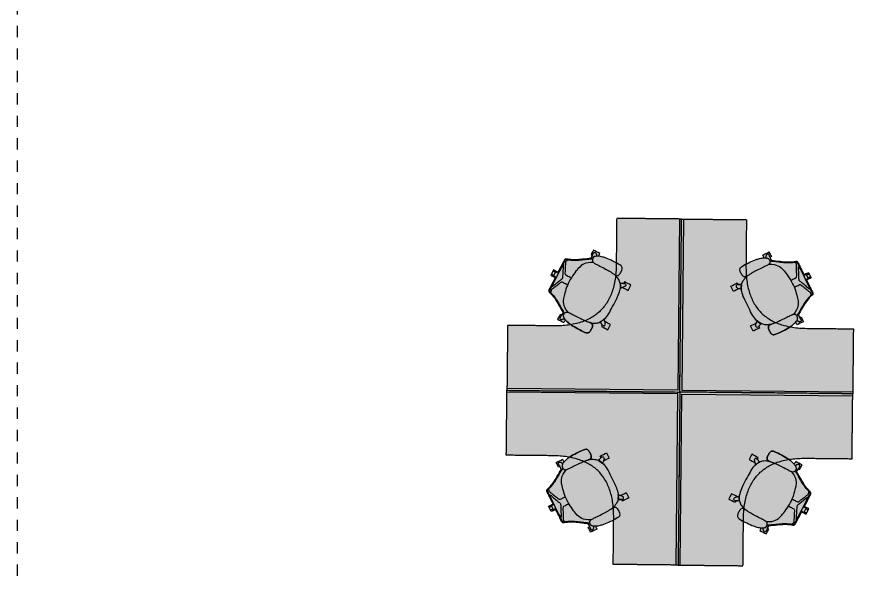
# Model space of a CAD drawing. Header units: metres. Extents: x -17 to 580, y -130 to 19.
# Drawn here: x 284.86 to 292.46, y -20.57 to -15.58 of the extents above; entities that cross this region are included whole.
import ezdxf

# ---------------------------------------------------------------- set-up
doc = ezdxf.new("R2010")
doc.units = ezdxf.units.M
for name, pattern in [('Dash Line_3', [0.002905, 0.001937, -0.000968375]), ('Style Black Lines', [0]), ('Style Black Lines_2', [0])]:
    doc.linetypes.add(name, pattern=pattern)
for name, color, linetype, true_color in [('Imported blocks', 7, 'Continuous', 0x7a8bf7), ('Page Layout', 7, 'Continuous', 0xe0e0e0), ('Walls', 7, 'Continuous', 0xc7c7c7)]:
    doc.layers.add(name, color=color, linetype=linetype, true_color=true_color)

# ---------------------------------------------------------------- blocks, each defined once
blk = doc.blocks.new('Corner work desk_1')
at = {"layer": 'Imported blocks', "transparency": 33554483}
h = blk.add_hatch(color=256, dxfattribs=at)
edge = h.paths.add_edge_path(flags=0)
edge.add_spline(control_points=[(-0.7708, 0.7708), (-0.7708, 0), (-0.7708, -0.7708)], knot_values=[0, 0, 0, 1, 1, 1], degree=2, periodic=0)
edge.add_spline(control_points=[(-0.7708, -0.7708), (-0.762, -0.7708), (-0.7532, -0.7708)], knot_values=[0, 0, 0, 1, 1, 1], degree=2, periodic=0)
edge.add_spline(control_points=[(-0.7532, -0.7708), (-0.4727, -0.7708), (-0.1922, -0.7708)], knot_values=[0, 0, 0, 1, 1, 1], degree=2, periodic=0)
edge.add_spline(control_points=[(-0.1922, -0.7708), (-0.1922, -0.5643), (-0.1922, -0.3578)], knot_values=[0, 0, 0, 1, 1, 1], degree=2, periodic=0)
edge.add_spline(control_points=[(-0.1922, -0.3578), (-0.1922, 0.1922), (0.3578, 0.1922)], knot_values=[0, 0, 0, 1, 1, 1], degree=2, periodic=0)
edge.add_spline(control_points=[(0.3578, 0.1922), (0.5643, 0.1922), (0.7708, 0.1922)], knot_values=[0, 0, 0, 1, 1, 1], degree=2, periodic=0)
edge.add_spline(control_points=[(0.7708, 0.1922), (0.7708, 0.4727), (0.7708, 0.7532)], knot_values=[0, 0, 0, 1, 1, 1], degree=2, periodic=0)
edge.add_spline(control_points=[(0.7708, 0.7532), (0.7708, 0.762), (0.7708, 0.7708)], knot_values=[0, 0, 0, 1, 1, 1], degree=2, periodic=0)
edge.add_spline(control_points=[(0.7708, 0.7708), (0, 0.7708), (-0.7708, 0.7708)], knot_values=[0, 0, 0, 1, 1, 1], degree=2, periodic=0)
at = {"layer": 'Imported blocks', "linetype": 'Style Black Lines'}
blk.add_lwpolyline([(-0.7532, -0.7708), (-0.7532, 0.7532), (0.7708, 0.7532)], dxfattribs=at)
at = {"layer": 'Imported blocks'}
for points in [[(-0.7708, 0.7708), (-0.7708, 0), (-0.7708, -0.7708)], [(0.7708, 0.7708), (0, 0.7708), (-0.7708, 0.7708)], [(0.7708, 0.7532), (0.7708, 0.762), (0.7708, 0.7708)], [(0.7708, 0.1922), (0.7708, 0.4727), (0.7708, 0.7532)], [(-0.1922, -0.3578), (-0.1922, 0.1922), (0.3578, 0.1922)], [(0.3578, 0.1922), (0.5643, 0.1922), (0.7708, 0.1922)], [(-0.1922, -0.7708), (-0.1922, -0.5643), (-0.1922, -0.3578)], [(-0.7708, -0.7708), (-0.762, -0.7708), (-0.7532, -0.7708)], [(-0.7532, -0.7708), (-0.4727, -0.7708), (-0.1922, -0.7708)]]:
    blk.add_open_spline(points, degree=2, dxfattribs=at)
blk = doc.blocks.new('Office chair')
at = {"layer": 'Imported blocks', "transparency": 33554483}
h = blk.add_hatch(color=256, dxfattribs=at)
edge = h.paths.add_edge_path(flags=0)
edge.add_spline(control_points=[(0.3192, 0.0393), (0.3284, 0.0393), (0.3375, 0.0393), (0.3466, 0.0393)], knot_values=[0, 0, 0, 0, 1, 1, 1, 1], degree=3, periodic=0)
edge.add_spline(control_points=[(0.3466, 0.0393), (0.3466, 0.0605), (0.3466, 0.0817), (0.3466, 0.1028)], knot_values=[0, 0, 0, 0, 1, 1, 1, 1], degree=3, periodic=0)
edge.add_spline(control_points=[(0.3466, 0.1028), (0.331, 0.1028), (0.3154, 0.1028), (0.2998, 0.1028)], knot_values=[0, 0, 0, 0, 1, 1, 1, 1], degree=3, periodic=0)
edge.add_spline(control_points=[(0.2998, 0.1028), (0.2998, 0.0984), (0.2998, 0.094), (0.2998, 0.0895)], knot_values=[0, 0, 0, 0, 1, 1, 1, 1], degree=3, periodic=0)
edge.add_spline(control_points=[(0.2998, 0.0895), (0.2934, 0.0891), (0.2842, 0.0887), (0.2704, 0.0883)], knot_values=[0, 0, 0, 0, 1, 1, 1, 1], degree=3, periodic=0)
edge.add_spline(control_points=[(0.2704, 0.0883), (0.2574, 0.1111), (0.2441, 0.1297), (0.2281, 0.1541)], knot_values=[0, 0, 0, 0, 1, 1, 1, 1], degree=3, periodic=0)
edge.add_spline(control_points=[(0.2281, 0.1541), (0.2172, 0.1706), (0.2051, 0.1898), (0.1959, 0.2071)], knot_values=[0, 0, 0, 0, 1, 1, 1, 1], degree=3, periodic=0)
edge.add_spline(control_points=[(0.1959, 0.2071), (0.1867, 0.2245), (0.1804, 0.2401), (0.1762, 0.2516)], knot_values=[0, 0, 0, 0, 1, 1, 1, 1], degree=3, periodic=0)
edge.add_spline(control_points=[(0.1762, 0.2516), (0.172, 0.2632), (0.1698, 0.2706), (0.1675, 0.2767)], knot_values=[0, 0, 0, 0, 1, 1, 1, 1], degree=3, periodic=0)
edge.add_spline(control_points=[(0.1675, 0.2767), (0.1652, 0.2829), (0.1627, 0.2876), (0.1586, 0.29)], knot_values=[0, 0, 0, 0, 1, 1, 1, 1], degree=3, periodic=0)
edge.add_spline(control_points=[(0.1586, 0.29), (0.1544, 0.2924), (0.1485, 0.2924), (0.1328, 0.2924)], knot_values=[0, 0, 0, 0, 1, 1, 1, 1], degree=3, periodic=0)
edge.add_spline(control_points=[(0.1328, 0.2924), (0.1187, 0.2924), (0.0967, 0.2924), (0.0264, 0.2924)], knot_values=[0, 0, 0, 0, 1, 1, 1, 1], degree=3, periodic=0)
edge.add_spline(control_points=[(0.0264, 0.2924), (0.0264, 0.3075), (0.0264, 0.3227), (0.0264, 0.3378)], knot_values=[0, 0, 0, 0, 1, 1, 1, 1], degree=3, periodic=0)
edge.add_spline(control_points=[(0.0264, 0.3378), (0.0088, 0.3378), (-0.0088, 0.3378), (-0.0264, 0.3378)], knot_values=[0, 0, 0, 0, 1, 1, 1, 1], degree=3, periodic=0)
edge.add_spline(control_points=[(-0.0264, 0.3378), (-0.0264, 0.3227), (-0.0264, 0.3075), (-0.0264, 0.2924)], knot_values=[0, 0, 0, 0, 1, 1, 1, 1], degree=3, periodic=0)
edge.add_spline(control_points=[(-0.0264, 0.2924), (-0.0967, 0.2924), (-0.1187, 0.2924), (-0.1328, 0.2924)], knot_values=[0, 0, 0, 0, 1, 1, 1, 1], degree=3, periodic=0)
edge.add_spline(control_points=[(-0.1328, 0.2924), (-0.1485, 0.2924), (-0.1544, 0.2924), (-0.1586, 0.29)], knot_values=[0, 0, 0, 0, 1, 1, 1, 1], degree=3, periodic=0)
edge.add_spline(control_points=[(-0.1586, 0.29), (-0.1627, 0.2876), (-0.1652, 0.2829), (-0.1675, 0.2767)], knot_values=[0, 0, 0, 0, 1, 1, 1, 1], degree=3, periodic=0)
edge.add_spline(control_points=[(-0.1675, 0.2767), (-0.1698, 0.2706), (-0.172, 0.2632), (-0.1762, 0.2516)], knot_values=[0, 0, 0, 0, 1, 1, 1, 1], degree=3, periodic=0)
edge.add_spline(control_points=[(-0.1762, 0.2516), (-0.1804, 0.2401), (-0.1867, 0.2245), (-0.1959, 0.2071)], knot_values=[0, 0, 0, 0, 1, 1, 1, 1], degree=3, periodic=0)
edge.add_spline(control_points=[(-0.1959, 0.2071), (-0.2051, 0.1898), (-0.2172, 0.1706), (-0.2281, 0.1541)], knot_values=[0, 0, 0, 0, 1, 1, 1, 1], degree=3, periodic=0)
edge.add_spline(control_points=[(-0.2281, 0.1541), (-0.2441, 0.1297), (-0.2574, 0.1111), (-0.2704, 0.0883)], knot_values=[0, 0, 0, 0, 1, 1, 1, 1], degree=3, periodic=0)
edge.add_spline(control_points=[(-0.2704, 0.0883), (-0.2842, 0.0887), (-0.2934, 0.0891), (-0.2998, 0.0895)], knot_values=[0, 0, 0, 0, 1, 1, 1, 1], degree=3, periodic=0)
edge.add_spline(control_points=[(-0.2998, 0.0895), (-0.2998, 0.094), (-0.2998, 0.0984), (-0.2998, 0.1028)], knot_values=[0, 0, 0, 0, 1, 1, 1, 1], degree=3, periodic=0)
edge.add_spline(control_points=[(-0.2998, 0.1028), (-0.3154, 0.1028), (-0.331, 0.1028), (-0.3466, 0.1028)], knot_values=[0, 0, 0, 0, 1, 1, 1, 1], degree=3, periodic=0)
edge.add_spline(control_points=[(-0.3466, 0.1028), (-0.3466, 0.0817), (-0.3466, 0.0605), (-0.3466, 0.0393)], knot_values=[0, 0, 0, 0, 1, 1, 1, 1], degree=3, periodic=0)
edge.add_spline(control_points=[(-0.3466, 0.0393), (-0.3375, 0.0393), (-0.3284, 0.0393), (-0.3192, 0.0393)], knot_values=[0, 0, 0, 0, 1, 1, 1, 1], degree=3, periodic=0)
edge.add_spline(control_points=[(-0.3192, 0.0393), (-0.3196, 0.0384), (-0.32, 0.0375), (-0.3204, 0.0366)], knot_values=[0, 0, 0, 0, 1, 1, 1, 1], degree=3, periodic=0)
edge.add_spline(control_points=[(-0.3204, 0.0366), (-0.3223, 0.0317), (-0.3241, 0.0265), (-0.3257, 0.0213)], knot_values=[0, 0, 0, 0, 1, 1, 1, 1], degree=3, periodic=0)
edge.add_spline(control_points=[(-0.3257, 0.0213), (-0.3278, 0.0144), (-0.3296, 0.0074), (-0.3312, 0.0001)], knot_values=[0, 0, 0, 0, 1, 1, 1, 1], degree=3, periodic=0)
edge.add_spline(control_points=[(-0.3312, 0.0001), (-0.3333, -0.0098), (-0.335, -0.0201), (-0.3363, -0.0312)], knot_values=[0, 0, 0, 0, 1, 1, 1, 1], degree=3, periodic=0)
edge.add_spline(control_points=[(-0.3363, -0.0312), (-0.3386, -0.0504), (-0.3399, -0.0719), (-0.3403, -0.0966)], knot_values=[0, 0, 0, 0, 1, 1, 1, 1], degree=3, periodic=0)
edge.add_spline(control_points=[(-0.3403, -0.0966), (-0.3408, -0.1213), (-0.3404, -0.1492), (-0.3386, -0.1665)], knot_values=[0, 0, 0, 0, 1, 1, 1, 1], degree=3, periodic=0)
edge.add_spline(control_points=[(-0.3386, -0.1665), (-0.3367, -0.1838), (-0.3334, -0.1905), (-0.3278, -0.1952)], knot_values=[0, 0, 0, 0, 1, 1, 1, 1], degree=3, periodic=0)
edge.add_spline(control_points=[(-0.3278, -0.1952), (-0.3222, -0.1999), (-0.3144, -0.2027), (-0.3044, -0.204)], knot_values=[0, 0, 0, 0, 1, 1, 1, 1], degree=3, periodic=0)
edge.add_spline(control_points=[(-0.3044, -0.204), (-0.2944, -0.2054), (-0.2822, -0.2054), (-0.2713, -0.204)], knot_values=[0, 0, 0, 0, 1, 1, 1, 1], degree=3, periodic=0)
edge.add_spline(control_points=[(-0.2713, -0.204), (-0.2654, -0.2033), (-0.2599, -0.2021), (-0.2552, -0.2005)], knot_values=[0, 0, 0, 0, 1, 1, 1, 1], degree=3, periodic=0)
edge.add_spline(control_points=[(-0.2552, -0.2005), (-0.2513, -0.1991), (-0.2479, -0.1973), (-0.2454, -0.195)], knot_values=[0, 0, 0, 0, 1, 1, 1, 1], degree=3, periodic=0)
edge.add_spline(control_points=[(-0.2454, -0.195), (-0.24, -0.1901), (-0.2388, -0.1831), (-0.2393, -0.1739)], knot_values=[0, 0, 0, 0, 1, 1, 1, 1], degree=3, periodic=0)
edge.add_spline(control_points=[(-0.2393, -0.1739), (-0.2395, -0.1702), (-0.24, -0.1663), (-0.2406, -0.1622)], knot_values=[0, 0, 0, 0, 1, 1, 1, 1], degree=3, periodic=0)
edge.add_spline(control_points=[(-0.2406, -0.1622), (-0.2348, -0.1868), (-0.2279, -0.2032), (-0.219, -0.217)], knot_values=[0, 0, 0, 0, 1, 1, 1, 1], degree=3, periodic=0)
edge.add_spline(control_points=[(-0.219, -0.217), (-0.2118, -0.2282), (-0.2032, -0.2377), (-0.1933, -0.2456)], knot_values=[0, 0, 0, 0, 1, 1, 1, 1], degree=3, periodic=0)
edge.add_spline(control_points=[(-0.1933, -0.2456), (-0.2017, -0.2587), (-0.2053, -0.2659), (-0.2075, -0.2716)], knot_values=[0, 0, 0, 0, 1, 1, 1, 1], degree=3, periodic=0)
edge.add_spline(control_points=[(-0.2075, -0.2716), (-0.2079, -0.2725), (-0.2082, -0.2734), (-0.2085, -0.2743)], knot_values=[0, 0, 0, 0, 1, 1, 1, 1], degree=3, periodic=0)
edge.add_spline(control_points=[(-0.2085, -0.2743), (-0.2137, -0.2743), (-0.2189, -0.2743), (-0.224, -0.2743)], knot_values=[0, 0, 0, 0, 1, 1, 1, 1], degree=3, periodic=0)
edge.add_spline(control_points=[(-0.224, -0.2743), (-0.224, -0.2955), (-0.224, -0.3166), (-0.224, -0.3378)], knot_values=[0, 0, 0, 0, 1, 1, 1, 1], degree=3, periodic=0)
edge.add_spline(control_points=[(-0.224, -0.3378), (-0.2065, -0.3378), (-0.1889, -0.3378), (-0.1713, -0.3378)], knot_values=[0, 0, 0, 0, 1, 1, 1, 1], degree=3, periodic=0)
edge.add_spline(control_points=[(-0.1713, -0.3378), (-0.1713, -0.3182), (-0.1713, -0.2986), (-0.1713, -0.279)], knot_values=[0, 0, 0, 0, 1, 1, 1, 1], degree=3, periodic=0)
edge.add_spline(control_points=[(-0.1713, -0.279), (-0.1677, -0.2755), (-0.1632, -0.2711), (-0.1576, -0.2656)], knot_values=[0, 0, 0, 0, 1, 1, 1, 1], degree=3, periodic=0)
edge.add_spline(control_points=[(-0.1576, -0.2656), (-0.1512, -0.268), (-0.1444, -0.2701), (-0.1372, -0.2718)], knot_values=[0, 0, 0, 0, 1, 1, 1, 1], degree=3, periodic=0)
edge.add_spline(control_points=[(-0.1372, -0.2718), (-0.1012, -0.2806), (-0.0562, -0.2806), (0, -0.2806)], knot_values=[0, 0, 0, 0, 1, 1, 1, 1], degree=3, periodic=0)
edge.add_spline(control_points=[(0, -0.2806), (0.0562, -0.2806), (0.1012, -0.2806), (0.1372, -0.2718)], knot_values=[0, 0, 0, 0, 1, 1, 1, 1], degree=3, periodic=0)
edge.add_spline(control_points=[(0.1372, -0.2718), (0.1444, -0.2701), (0.1512, -0.268), (0.1576, -0.2656)], knot_values=[0, 0, 0, 0, 1, 1, 1, 1], degree=3, periodic=0)
edge.add_spline(control_points=[(0.1576, -0.2656), (0.1632, -0.2711), (0.1677, -0.2755), (0.1713, -0.279)], knot_values=[0, 0, 0, 0, 1, 1, 1, 1], degree=3, periodic=0)
edge.add_spline(control_points=[(0.1713, -0.279), (0.1713, -0.2986), (0.1713, -0.3182), (0.1713, -0.3378)], knot_values=[0, 0, 0, 0, 1, 1, 1, 1], degree=3, periodic=0)
edge.add_spline(control_points=[(0.1713, -0.3378), (0.1889, -0.3378), (0.2065, -0.3378), (0.224, -0.3378)], knot_values=[0, 0, 0, 0, 1, 1, 1, 1], degree=3, periodic=0)
edge.add_spline(control_points=[(0.224, -0.3378), (0.224, -0.3166), (0.224, -0.2955), (0.224, -0.2743)], knot_values=[0, 0, 0, 0, 1, 1, 1, 1], degree=3, periodic=0)
edge.add_spline(control_points=[(0.224, -0.2743), (0.2189, -0.2743), (0.2137, -0.2743), (0.2085, -0.2743)], knot_values=[0, 0, 0, 0, 1, 1, 1, 1], degree=3, periodic=0)
edge.add_spline(control_points=[(0.2085, -0.2743), (0.2082, -0.2734), (0.2079, -0.2725), (0.2075, -0.2716)], knot_values=[0, 0, 0, 0, 1, 1, 1, 1], degree=3, periodic=0)
edge.add_spline(control_points=[(0.2075, -0.2716), (0.2053, -0.2659), (0.2017, -0.2587), (0.1933, -0.2456)], knot_values=[0, 0, 0, 0, 1, 1, 1, 1], degree=3, periodic=0)
edge.add_spline(control_points=[(0.1933, -0.2456), (0.2032, -0.2377), (0.2118, -0.2282), (0.219, -0.217)], knot_values=[0, 0, 0, 0, 1, 1, 1, 1], degree=3, periodic=0)
edge.add_spline(control_points=[(0.219, -0.217), (0.2279, -0.2032), (0.2348, -0.1868), (0.2406, -0.1622)], knot_values=[0, 0, 0, 0, 1, 1, 1, 1], degree=3, periodic=0)
edge.add_spline(control_points=[(0.2406, -0.1622), (0.24, -0.1663), (0.2395, -0.1702), (0.2393, -0.1739)], knot_values=[0, 0, 0, 0, 1, 1, 1, 1], degree=3, periodic=0)
edge.add_spline(control_points=[(0.2393, -0.1739), (0.2388, -0.1831), (0.24, -0.1901), (0.2454, -0.195)], knot_values=[0, 0, 0, 0, 1, 1, 1, 1], degree=3, periodic=0)
edge.add_spline(control_points=[(0.2454, -0.195), (0.2479, -0.1973), (0.2513, -0.1991), (0.2552, -0.2005)], knot_values=[0, 0, 0, 0, 1, 1, 1, 1], degree=3, periodic=0)
edge.add_spline(control_points=[(0.2552, -0.2005), (0.2599, -0.2021), (0.2654, -0.2033), (0.2713, -0.204)], knot_values=[0, 0, 0, 0, 1, 1, 1, 1], degree=3, periodic=0)
edge.add_spline(control_points=[(0.2713, -0.204), (0.2822, -0.2054), (0.2944, -0.2054), (0.3044, -0.204)], knot_values=[0, 0, 0, 0, 1, 1, 1, 1], degree=3, periodic=0)
edge.add_spline(control_points=[(0.3044, -0.204), (0.3144, -0.2027), (0.3222, -0.1999), (0.3278, -0.1952)], knot_values=[0, 0, 0, 0, 1, 1, 1, 1], degree=3, periodic=0)
edge.add_spline(control_points=[(0.3278, -0.1952), (0.3334, -0.1905), (0.3367, -0.1838), (0.3386, -0.1665)], knot_values=[0, 0, 0, 0, 1, 1, 1, 1], degree=3, periodic=0)
edge.add_spline(control_points=[(0.3386, -0.1665), (0.3404, -0.1492), (0.3408, -0.1213), (0.3403, -0.0966)], knot_values=[0, 0, 0, 0, 1, 1, 1, 1], degree=3, periodic=0)
edge.add_spline(control_points=[(0.3403, -0.0966), (0.3399, -0.0719), (0.3386, -0.0504), (0.3363, -0.0312)], knot_values=[0, 0, 0, 0, 1, 1, 1, 1], degree=3, periodic=0)
edge.add_spline(control_points=[(0.3363, -0.0312), (0.335, -0.0201), (0.3333, -0.0098), (0.3312, 0.0001)], knot_values=[0, 0, 0, 0, 1, 1, 1, 1], degree=3, periodic=0)
edge.add_spline(control_points=[(0.3312, 0.0001), (0.3296, 0.0074), (0.3278, 0.0144), (0.3257, 0.0213)], knot_values=[0, 0, 0, 0, 1, 1, 1, 1], degree=3, periodic=0)
edge.add_spline(control_points=[(0.3257, 0.0213), (0.3241, 0.0265), (0.3223, 0.0317), (0.3204, 0.0366)], knot_values=[0, 0, 0, 0, 1, 1, 1, 1], degree=3, periodic=0)
edge.add_spline(control_points=[(0.3204, 0.0366), (0.32, 0.0375), (0.3196, 0.0384), (0.3192, 0.0393)], knot_values=[0, 0, 0, 0, 1, 1, 1, 1], degree=3, periodic=0)
at = {"layer": 'Imported blocks', "linetype": 'Style Black Lines_2'}
blk.add_lwpolyline([(-0.0227, 0.3124), (0.0306, 0.3124)], dxfattribs=at)
at = {"layer": 'Imported blocks', "linetype": 'Style Black Lines'}
blk.add_lwpolyline([(0.1328, 0.286), (-0.1328, 0.286)], dxfattribs=at)
for points in [[(-0.1576, -0.2656, -0.079248), (-0.1937, -0.2453)], [(0.1896, -0.2484, -0.069164), (0.1576, -0.2656)]]:
    blk.add_lwpolyline(points, format="xyb", dxfattribs=at)
at = {"layer": 'Imported blocks'}
for centre, major_axis, start_param, end_param in [((-0.11, -0.1374), (0, 0.1341), 2.472922, 2.788698), ((0.1174, -0.1365), (0, 0.1351), 3.495677, 3.809074)]:
    blk.add_ellipse(centre, major_axis=major_axis, ratio=0.980097, start_param=start_param, end_param=end_param, dxfattribs=at)
for points in [[(0.0264, 0.3378), (0.0088, 0.3378), (-0.0088, 0.3378), (-0.0264, 0.3378)], [(-0.0264, 0.3378), (-0.0264, 0.3227), (-0.0264, 0.3075), (-0.0264, 0.2924)], [(-0.0167, 0.3227), (-0.0187, 0.3153), (-0.0206, 0.305), (-0.0216, 0.2924)], [(0, 0.3378), (-0.0107, 0.3378), (-0.0138, 0.3333), (-0.0167, 0.3227)], [(0.0167, 0.3227), (0.0138, 0.3333), (0.0107, 0.3378), (0, 0.3378)], [(0.0216, 0.2924), (0.0206, 0.305), (0.0187, 0.3153), (0.0167, 0.3227)], [(0.0264, 0.2924), (0.0264, 0.3075), (0.0264, 0.3227), (0.0264, 0.3378)], [(-0.1762, 0.2516), (-0.1804, 0.2401), (-0.1867, 0.2245), (-0.1959, 0.2071)], [(-0.1762, 0.2341), (-0.1791, 0.227), (-0.1822, 0.2201), (-0.1856, 0.2133)], [(-0.1675, 0.2767), (-0.1698, 0.2706), (-0.172, 0.2632), (-0.1762, 0.2516)], [(-0.1653, 0.2637), (-0.1686, 0.2537), (-0.1722, 0.2438), (-0.1762, 0.2341)], [(-0.1586, 0.29), (-0.1627, 0.2876), (-0.1652, 0.2829), (-0.1675, 0.2767)], [(-0.162, 0.2735), (-0.1632, 0.2702), (-0.1642, 0.267), (-0.1653, 0.2637)], [(-0.1465, 0.2731), (-0.1522, 0.2719), (-0.1588, 0.2693), (-0.1645, 0.2661)], [(-0.1592, 0.2799), (-0.1603, 0.2778), (-0.1612, 0.2757), (-0.162, 0.2735)], [(-0.1565, 0.2836), (-0.1577, 0.2826), (-0.1585, 0.2813), (-0.1592, 0.2799)], [(-0.1328, 0.2924), (-0.1485, 0.2924), (-0.1544, 0.2924), (-0.1586, 0.29)], [(-0.1546, 0.2849), (-0.1553, 0.2846), (-0.1559, 0.2841), (-0.1565, 0.2836)], [(-0.1523, 0.2855), (-0.1531, 0.2853), (-0.1539, 0.2852), (-0.1546, 0.2849)], [(-0.1482, 0.2858), (-0.1496, 0.2858), (-0.1509, 0.2857), (-0.1523, 0.2855)], [(-0.1328, 0.286), (-0.1379, 0.286), (-0.1431, 0.2861), (-0.1482, 0.2858)], [(-0.1434, 0.2736), (-0.1443, 0.2735), (-0.1454, 0.2733), (-0.1465, 0.2731)], [(-0.1322, 0.2702), (-0.1372, 0.2729), (-0.1382, 0.2743), (-0.1434, 0.2736)], [(-0.0264, 0.2924), (-0.0967, 0.2924), (-0.1187, 0.2924), (-0.1328, 0.2924)], [(-0.1058, 0.2575), (-0.1183, 0.2633), (-0.1273, 0.2674), (-0.1322, 0.2702)], [(-0.1111, 0.2806), (-0.114, 0.2793), (-0.1104, 0.2782), (-0.1012, 0.2745)], [(-0.1077, 0.2817), (-0.1093, 0.2813), (-0.1104, 0.281), (-0.1111, 0.2806)], [(-0.0665, 0.286), (-0.0873, 0.2849), (-0.1013, 0.2831), (-0.1077, 0.2817)], [(-0.0647, 0.2384), (-0.0771, 0.2441), (-0.0932, 0.2516), (-0.1058, 0.2575)], [(-0.1012, 0.2745), (-0.0919, 0.2708), (-0.077, 0.2646), (-0.0633, 0.2586)], [(-0.0393, 0.2252), (-0.0436, 0.2288), (-0.0523, 0.2327), (-0.0647, 0.2384)], [(-0.0633, 0.2586), (-0.0496, 0.2527), (-0.0371, 0.2471), (-0.0289, 0.2432)], [(-0.0289, 0.2432), (-0.0206, 0.2394), (-0.0164, 0.2374), (-0.0124, 0.2354)], [(-0.0124, 0.2354), (-0.0083, 0.2335), (-0.0042, 0.2316), (0, 0.2316)], [(0, 0.2316), (0.0042, 0.2316), (0.0083, 0.2335), (0.0124, 0.2354)], [(0.0124, 0.2354), (0.0164, 0.2374), (0.0206, 0.2394), (0.0289, 0.2432)], [(0.1328, 0.2924), (0.1187, 0.2924), (0.0967, 0.2924), (0.0264, 0.2924)], [(0.0289, 0.2432), (0.0371, 0.2471), (0.0496, 0.2527), (0.0633, 0.2586)], [(0.0393, 0.2252), (0.0436, 0.2288), (0.0523, 0.2327), (0.0647, 0.2384)], [(0.0633, 0.2586), (0.077, 0.2646), (0.0919, 0.2708), (0.1012, 0.2745)], [(0.0647, 0.2384), (0.0771, 0.2441), (0.0932, 0.2516), (0.1058, 0.2575)], [(0.1077, 0.2817), (0.1013, 0.2831), (0.0873, 0.2849), (0.0665, 0.286)], [(0.1012, 0.2745), (0.1104, 0.2782), (0.114, 0.2793), (0.1111, 0.2806)], [(0.1058, 0.2575), (0.1183, 0.2633), (0.1273, 0.2674), (0.1322, 0.2702)], [(0.1111, 0.2806), (0.1104, 0.281), (0.1093, 0.2813), (0.1077, 0.2817)], [(0.1322, 0.2702), (0.1372, 0.2729), (0.1382, 0.2743), (0.1434, 0.2736)], [(0.1586, 0.29), (0.1544, 0.2924), (0.1485, 0.2924), (0.1328, 0.2924)], [(0.1482, 0.2858), (0.1431, 0.2861), (0.1379, 0.286), (0.1328, 0.286)], [(0.1434, 0.2736), (0.1443, 0.2735), (0.1454, 0.2733), (0.1465, 0.2731)], [(0.1465, 0.2731), (0.1522, 0.2719), (0.1588, 0.2693), (0.1645, 0.2661)], [(0.1523, 0.2855), (0.1509, 0.2857), (0.1496, 0.2858), (0.1482, 0.2858)], [(0.1546, 0.2849), (0.1539, 0.2852), (0.1531, 0.2853), (0.1523, 0.2855)], [(0.1565, 0.2836), (0.1559, 0.2841), (0.1553, 0.2846), (0.1546, 0.2849)], [(0.1592, 0.2799), (0.1585, 0.2813), (0.1577, 0.2826), (0.1565, 0.2836)], [(0.1675, 0.2767), (0.1652, 0.2829), (0.1627, 0.2876), (0.1586, 0.29)], [(0.162, 0.2735), (0.1612, 0.2757), (0.1603, 0.2778), (0.1592, 0.2799)], [(0.1653, 0.2637), (0.1642, 0.267), (0.1632, 0.2702), (0.162, 0.2735)], [(0.1696, 0.2511), (0.1681, 0.2553), (0.1667, 0.2595), (0.1653, 0.2637)], [(0.1762, 0.2516), (0.172, 0.2632), (0.1698, 0.2706), (0.1675, 0.2767)], [(0.1762, 0.2341), (0.1739, 0.2397), (0.1717, 0.2454), (0.1696, 0.2511)], [(0.1959, 0.2071), (0.1867, 0.2245), (0.1804, 0.2401), (0.1762, 0.2516)], [(0.1856, 0.2133), (0.1822, 0.2201), (0.1791, 0.227), (0.1762, 0.2341)], [(-0.2281, 0.1541), (-0.2441, 0.1297), (-0.2574, 0.1111), (-0.2704, 0.0883)], [(-0.1981, 0.1902), (-0.2084, 0.1724), (-0.2197, 0.1552), (-0.2311, 0.1381)], [(-0.1959, 0.2071), (-0.2051, 0.1898), (-0.2172, 0.1706), (-0.2281, 0.1541)], [(-0.1856, 0.2133), (-0.1895, 0.2054), (-0.1937, 0.1978), (-0.1981, 0.1902)], [(0, 0.166), (-0.0519, 0.166), (-0.1023, 0.1564), (-0.1354, 0.1482)], [(-0.035, 0.2023), (-0.035, 0.2185), (-0.035, 0.2217), (-0.0393, 0.2252)], [(-0.035, 0.1646), (-0.035, 0.1794), (-0.035, 0.193), (-0.035, 0.2023)], [(0.1354, 0.1482), (0.1023, 0.1564), (0.0519, 0.166), (0, 0.166)], [(0.035, 0.2023), (0.035, 0.2185), (0.035, 0.2217), (0.0393, 0.2252)], [(0.035, 0.1646), (0.035, 0.1794), (0.035, 0.193), (0.035, 0.2023)], [(0.1981, 0.1902), (0.1937, 0.1978), (0.1895, 0.2054), (0.1856, 0.2133)], [(0.2281, 0.1541), (0.2172, 0.1706), (0.2051, 0.1898), (0.1959, 0.2071)], [(0.2311, 0.1381), (0.2197, 0.1552), (0.2084, 0.1724), (0.1981, 0.1902)], [(0.2704, 0.0883), (0.2574, 0.1111), (0.2441, 0.1297), (0.2281, 0.1541)], [(-0.2998, 0.1028), (-0.3154, 0.1028), (-0.331, 0.1028), (-0.3466, 0.1028)], [(-0.3466, 0.1028), (-0.3466, 0.0817), (-0.3466, 0.0605), (-0.3466, 0.0393)], [(-0.3313, 0.0874), (-0.3342, 0.0847), (-0.3357, 0.0805), (-0.3355, 0.0767)], [(-0.3355, 0.0767), (-0.3353, 0.0729), (-0.3334, 0.0693), (-0.3296, 0.0655)], [(-0.3151, 0.0908), (-0.324, 0.0915), (-0.3284, 0.0901), (-0.3313, 0.0874)], [(-0.2704, 0.0883), (-0.3035, 0.0893), (-0.31, 0.0904), (-0.3151, 0.0908)], [(-0.2998, 0.0895), (-0.2998, 0.094), (-0.2998, 0.0984), (-0.2998, 0.1028)], [(-0.2704, 0.0883), (-0.2842, 0.0887), (-0.2934, 0.0891), (-0.2998, 0.0895)], [(-0.2558, 0.1004), (-0.2613, 0.0915), (-0.2665, 0.0824), (-0.2714, 0.0731)], [(-0.2311, 0.1381), (-0.2394, 0.1256), (-0.2479, 0.1132), (-0.2558, 0.1004)], [(-0.2013, 0.1192), (-0.2169, 0.1065), (-0.2337, 0.0879), (-0.2493, 0.0521)], [(-0.1354, 0.1482), (-0.1685, 0.14), (-0.1842, 0.1332), (-0.2013, 0.1192)], [(0.2013, 0.1192), (0.1842, 0.1332), (0.1685, 0.14), (0.1354, 0.1482)], [(0.2493, 0.0521), (0.2337, 0.0879), (0.2169, 0.1065), (0.2013, 0.1192)], [(0.2558, 0.1004), (0.2479, 0.1132), (0.2394, 0.1256), (0.2311, 0.1381)], [(0.2714, 0.0731), (0.2665, 0.0824), (0.2613, 0.0915), (0.2558, 0.1004)], [(0.2704, 0.0883), (0.3035, 0.0893), (0.31, 0.0904), (0.3151, 0.0908)], [(0.2998, 0.0895), (0.2934, 0.0891), (0.2842, 0.0887), (0.2704, 0.0883)], [(0.3466, 0.1028), (0.331, 0.1028), (0.3154, 0.1028), (0.2998, 0.1028)], [(0.2998, 0.1028), (0.2998, 0.0984), (0.2998, 0.094), (0.2998, 0.0895)], [(0.3151, 0.0908), (0.324, 0.0915), (0.3284, 0.0901), (0.3313, 0.0874)], [(0.3355, 0.0767), (0.3353, 0.0729), (0.3334, 0.0693), (0.3296, 0.0655)], [(0.3313, 0.0874), (0.3342, 0.0847), (0.3357, 0.0805), (0.3355, 0.0767)], [(0.3466, 0.0393), (0.3466, 0.0605), (0.3466, 0.0817), (0.3466, 0.1028)], [(-0.3466, 0.0393), (-0.3375, 0.0393), (-0.3284, 0.0393), (-0.3192, 0.0393)], [(-0.3312, 0.0001), (-0.3333, -0.0098), (-0.335, -0.0201), (-0.3363, -0.0312)], [(-0.3363, -0.0312), (-0.335, -0.0201), (-0.3333, -0.0098), (-0.3312, 0.0001)], [(-0.3257, 0.0213), (-0.3278, 0.0144), (-0.3296, 0.0074), (-0.3312, 0.0001)], [(-0.3312, 0.0001), (-0.3296, 0.0074), (-0.3278, 0.0144), (-0.3257, 0.0213)], [(-0.3296, 0.0655), (-0.3272, 0.0631), (-0.3241, 0.0606), (-0.3117, 0.0542)], [(-0.3204, 0.0366), (-0.3223, 0.0317), (-0.3241, 0.0265), (-0.3257, 0.0213)], [(-0.3257, 0.0213), (-0.3241, 0.0265), (-0.3223, 0.0317), (-0.3204, 0.0366)], [(-0.3204, 0.0366), (-0.3163, 0.0468), (-0.3115, 0.0558), (-0.3058, 0.0621)], [(-0.3192, 0.0393), (-0.3196, 0.0384), (-0.32, 0.0375), (-0.3204, 0.0366)], [(-0.3058, 0.0621), (-0.3042, 0.0639), (-0.3025, 0.0654), (-0.3008, 0.0667)], [(-0.3008, 0.0667), (-0.2944, 0.0717), (-0.2873, 0.0739), (-0.2806, 0.0741)], [(-0.2806, 0.0741), (-0.2797, 0.0741), (-0.2788, 0.0741), (-0.2779, 0.074)], [(-0.2779, 0.074), (-0.2737, 0.0738), (-0.2696, 0.0729), (-0.266, 0.0714)], [(-0.266, 0.0714), (-0.2618, 0.0696), (-0.2581, 0.0671), (-0.2555, 0.0642)], [(-0.2555, 0.0642), (-0.2521, 0.0605), (-0.2502, 0.0561), (-0.2491, 0.0513)], [(-0.2491, 0.0513), (-0.2486, 0.0491), (-0.2483, 0.0467), (-0.248, 0.0443)], [(-0.248, 0.0443), (-0.2472, 0.0369), (-0.2473, 0.029), (-0.2474, 0.0176)], [(-0.2474, 0.0176), (-0.2475, 0.0062), (-0.2476, -0.0088), (-0.2476, -0.0272)], [(0.248, 0.0443), (0.2472, 0.0369), (0.2473, 0.029), (0.2474, 0.0176)], [(0.2474, 0.0176), (0.2475, 0.0062), (0.2476, -0.0088), (0.2476, -0.0272)], [(0.2491, 0.0513), (0.2486, 0.0491), (0.2483, 0.0467), (0.248, 0.0443)], [(0.2555, 0.0642), (0.2521, 0.0605), (0.2502, 0.0561), (0.2491, 0.0513)], [(0.266, 0.0714), (0.2618, 0.0696), (0.2581, 0.0671), (0.2555, 0.0642)], [(0.2779, 0.074), (0.2737, 0.0738), (0.2696, 0.0729), (0.266, 0.0714)], [(0.2806, 0.0741), (0.2797, 0.0741), (0.2788, 0.0741), (0.2779, 0.074)], [(0.3008, 0.0667), (0.2944, 0.0717), (0.2873, 0.0739), (0.2806, 0.0741)], [(0.3058, 0.0621), (0.3042, 0.0639), (0.3025, 0.0654), (0.3008, 0.0667)], [(0.3204, 0.0366), (0.3163, 0.0468), (0.3115, 0.0558), (0.3058, 0.0621)], [(0.3296, 0.0655), (0.3272, 0.0631), (0.3241, 0.0606), (0.3117, 0.0542)], [(0.3192, 0.0393), (0.3284, 0.0393), (0.3375, 0.0393), (0.3466, 0.0393)], [(0.3204, 0.0366), (0.32, 0.0375), (0.3196, 0.0384), (0.3192, 0.0393)], [(0.3257, 0.0213), (0.3241, 0.0265), (0.3223, 0.0317), (0.3204, 0.0366)], [(0.3257, 0.0213), (0.3241, 0.0265), (0.3223, 0.0317), (0.3204, 0.0366)], [(0.3312, 0.0001), (0.3296, 0.0074), (0.3278, 0.0144), (0.3257, 0.0213)], [(0.3312, 0.0001), (0.3296, 0.0074), (0.3278, 0.0144), (0.3257, 0.0213)], [(0.3363, -0.0312), (0.335, -0.0201), (0.3333, -0.0098), (0.3312, 0.0001)], [(0.3363, -0.0312), (0.335, -0.0201), (0.3333, -0.0098), (0.3312, 0.0001)], [(-0.3363, -0.0312), (-0.3386, -0.0504), (-0.3399, -0.0719), (-0.3403, -0.0966)], [(-0.3403, -0.0966), (-0.3399, -0.0719), (-0.3386, -0.0504), (-0.3363, -0.0312)], [(-0.2476, -0.0272), (-0.2476, -0.0456), (-0.2474, -0.0675), (-0.247, -0.0831)], [(0.2476, -0.0272), (0.2476, -0.0456), (0.2474, -0.0675), (0.247, -0.0831)], [(0.3403, -0.0966), (0.3399, -0.0719), (0.3386, -0.0504), (0.3363, -0.0312)], [(0.3403, -0.0966), (0.3399, -0.0719), (0.3386, -0.0504), (0.3363, -0.0312)], [(-0.3403, -0.0966), (-0.3408, -0.1213), (-0.3404, -0.1492), (-0.3386, -0.1665)], [(-0.3386, -0.1665), (-0.3404, -0.1492), (-0.3408, -0.1213), (-0.3403, -0.0966)], [(-0.247, -0.0831), (-0.2466, -0.0987), (-0.2461, -0.1079), (-0.2457, -0.1167)], [(-0.2457, -0.1167), (-0.2452, -0.1255), (-0.2447, -0.1338), (-0.2434, -0.1436)], [(-0.2434, -0.1436), (-0.242, -0.1534), (-0.2398, -0.1647), (-0.2393, -0.1739)], [(0.2434, -0.1436), (0.242, -0.1534), (0.2398, -0.1647), (0.2393, -0.1739)], [(0.2457, -0.1167), (0.2452, -0.1255), (0.2447, -0.1338), (0.2434, -0.1436)], [(0.247, -0.0831), (0.2466, -0.0987), (0.2461, -0.1079), (0.2457, -0.1167)], [(0.3386, -0.1665), (0.3404, -0.1492), (0.3408, -0.1213), (0.3403, -0.0966)], [(0.3386, -0.1665), (0.3404, -0.1492), (0.3408, -0.1213), (0.3403, -0.0966)], [(-0.3386, -0.1665), (-0.3367, -0.1838), (-0.3334, -0.1905), (-0.3278, -0.1952)], [(-0.3278, -0.1952), (-0.3334, -0.1905), (-0.3367, -0.1838), (-0.3386, -0.1665)], [(-0.3278, -0.1952), (-0.3222, -0.1999), (-0.3144, -0.2027), (-0.3044, -0.204)], [(-0.3044, -0.204), (-0.3144, -0.2027), (-0.3222, -0.1999), (-0.3278, -0.1952)], [(-0.3044, -0.204), (-0.2944, -0.2054), (-0.2822, -0.2054), (-0.2713, -0.204)], [(-0.2713, -0.204), (-0.2822, -0.2054), (-0.2944, -0.2054), (-0.3044, -0.204)], [(-0.2713, -0.204), (-0.2654, -0.2033), (-0.2599, -0.2021), (-0.2552, -0.2005)], [(-0.2552, -0.2005), (-0.2599, -0.2021), (-0.2654, -0.2033), (-0.2713, -0.204)], [(-0.2552, -0.2005), (-0.2513, -0.1991), (-0.2479, -0.1973), (-0.2454, -0.195)], [(-0.2454, -0.195), (-0.2479, -0.1973), (-0.2513, -0.1991), (-0.2552, -0.2005)], [(-0.2454, -0.195), (-0.24, -0.1901), (-0.2388, -0.1831), (-0.2393, -0.1739)], [(-0.2393, -0.1739), (-0.2388, -0.1831), (-0.24, -0.1901), (-0.2454, -0.195)], [(-0.2393, -0.1739), (-0.2395, -0.1702), (-0.24, -0.1663), (-0.2406, -0.1622)], [(-0.2406, -0.1622), (-0.2348, -0.1868), (-0.2279, -0.2032), (-0.219, -0.217)], [(-0.219, -0.217), (-0.2118, -0.2282), (-0.2032, -0.2377), (-0.1933, -0.2456)], [(0.1933, -0.2456), (0.2032, -0.2377), (0.2118, -0.2282), (0.219, -0.217)], [(0.219, -0.217), (0.2279, -0.2032), (0.2348, -0.1868), (0.2406, -0.1622)], [(0.2393, -0.1739), (0.2388, -0.1831), (0.24, -0.1901), (0.2454, -0.195)], [(0.2393, -0.1739), (0.2388, -0.1831), (0.24, -0.1901), (0.2454, -0.195)], [(0.2406, -0.1622), (0.24, -0.1663), (0.2395, -0.1702), (0.2393, -0.1739)], [(0.2454, -0.195), (0.2479, -0.1973), (0.2513, -0.1991), (0.2552, -0.2005)], [(0.2454, -0.195), (0.2479, -0.1973), (0.2513, -0.1991), (0.2552, -0.2005)], [(0.2552, -0.2005), (0.2599, -0.2021), (0.2654, -0.2033), (0.2713, -0.204)], [(0.2552, -0.2005), (0.2599, -0.2021), (0.2654, -0.2033), (0.2713, -0.204)], [(0.2713, -0.204), (0.2822, -0.2054), (0.2944, -0.2054), (0.3044, -0.204)], [(0.2713, -0.204), (0.2822, -0.2054), (0.2944, -0.2054), (0.3044, -0.204)], [(0.3044, -0.204), (0.3144, -0.2027), (0.3222, -0.1999), (0.3278, -0.1952)], [(0.3044, -0.204), (0.3144, -0.2027), (0.3222, -0.1999), (0.3278, -0.1952)], [(0.3278, -0.1952), (0.3334, -0.1905), (0.3367, -0.1838), (0.3386, -0.1665)], [(0.3278, -0.1952), (0.3334, -0.1905), (0.3367, -0.1838), (0.3386, -0.1665)], [(-0.2085, -0.2743), (-0.2137, -0.2743), (-0.2189, -0.2743), (-0.224, -0.2743)], [(-0.224, -0.2743), (-0.224, -0.2955), (-0.224, -0.3166), (-0.224, -0.3378)], [(-0.2075, -0.2716), (-0.2109, -0.2802), (-0.2111, -0.2852), (-0.2095, -0.2892)], [(-0.2095, -0.2892), (-0.208, -0.2931), (-0.2046, -0.296), (-0.201, -0.2971)], [(-0.2075, -0.2716), (-0.2079, -0.2725), (-0.2082, -0.2734), (-0.2085, -0.2743)], [(-0.1933, -0.2456), (-0.2017, -0.2587), (-0.2053, -0.2659), (-0.2075, -0.2716)], [(-0.1933, -0.2456), (-0.2017, -0.2587), (-0.2053, -0.2659), (-0.2075, -0.2716)], [(-0.201, -0.2971), (-0.1973, -0.2983), (-0.1933, -0.2978), (-0.1889, -0.295)], [(-0.1889, -0.295), (-0.185, -0.2926), (-0.1809, -0.2884), (-0.1576, -0.2656)], [(-0.1713, -0.279), (-0.1677, -0.2755), (-0.1632, -0.2711), (-0.1576, -0.2656)], [(-0.1713, -0.3378), (-0.1713, -0.3182), (-0.1713, -0.2986), (-0.1713, -0.279)], [(-0.1576, -0.2656), (-0.1512, -0.268), (-0.1444, -0.2701), (-0.1372, -0.2718)], [(-0.1372, -0.2718), (-0.1012, -0.2806), (-0.0562, -0.2806), (0, -0.2806)], [(0, -0.2806), (0.0562, -0.2806), (0.1012, -0.2806), (0.1372, -0.2718)], [(0.1372, -0.2718), (0.1444, -0.2701), (0.1512, -0.268), (0.1576, -0.2656)], [(0.1889, -0.295), (0.185, -0.2926), (0.1809, -0.2884), (0.1576, -0.2656)], [(0.1576, -0.2656), (0.1632, -0.2711), (0.1677, -0.2755), (0.1713, -0.279)], [(0.1713, -0.279), (0.1713, -0.2986), (0.1713, -0.3182), (0.1713, -0.3378)], [(0.201, -0.2971), (0.1973, -0.2983), (0.1933, -0.2978), (0.1889, -0.295)], [(0.1933, -0.2456), (0.2017, -0.2587), (0.2053, -0.2659), (0.2075, -0.2716)], [(0.2075, -0.2716), (0.2053, -0.2659), (0.2017, -0.2587), (0.1933, -0.2456)], [(0.2095, -0.2892), (0.2079, -0.2931), (0.2046, -0.296), (0.201, -0.2971)], [(0.2075, -0.2716), (0.2109, -0.2802), (0.2111, -0.2852), (0.2095, -0.2892)], [(0.2085, -0.2743), (0.2082, -0.2734), (0.2079, -0.2725), (0.2075, -0.2716)], [(0.224, -0.2743), (0.2189, -0.2743), (0.2137, -0.2743), (0.2085, -0.2743)], [(0.224, -0.3378), (0.224, -0.3166), (0.224, -0.2955), (0.224, -0.2743)], [(-0.224, -0.3378), (-0.2065, -0.3378), (-0.1889, -0.3378), (-0.1713, -0.3378)], [(0.1713, -0.3378), (0.1889, -0.3378), (0.2065, -0.3378), (0.224, -0.3378)]]:
    blk.add_open_spline(points, degree=3, dxfattribs=at)
blk = doc.blocks.new('Corner work desk')
at = {"layer": 'Imported blocks'}
blk.add_blockref('Corner work desk_1', (0, 0), dxfattribs=at)
at = {"layer": 'Imported blocks', "xscale": 0.9999998212933491, "yscale": 0.9999998212933491, "rotation": 243.1729506331576}
blk.add_blockref('Office chair', (0.077, -0.1298), dxfattribs=at)

msp = doc.modelspace()

# ---------------------------------------------------------------- linework, layer by layer
at = {"layer": 'Page Layout', "linetype": 'Dash Line_3'}
msp.add_lwpolyline([(284.8552402, -57.0313191), (357.5816362, -57.0313191), (357.5816362, -5.6551738), (284.8552402, -5.6551738), (284.8552402, -57.0313191)], close=True, dxfattribs=at)

# ---------------------------------------------------------------- block references
at = {"layer": 'Walls'}
for p, rotation in [((290.0017687, -18.1389061), 179.4291946716349), ((291.5278549, -19.6957106), 359.4291805759344)]:
    msp.add_blockref('Corner work desk', p, dxfattribs=dict(at, rotation=rotation))
for p, xscale, rotation in [((291.5432121, -18.1542633), -1, 179.4291946716349), ((289.9864114, -19.6803534), -0.9999999999999997, 359.4291805759344)]:
    msp.add_blockref('Corner work desk', p, dxfattribs=dict(at, xscale=xscale, rotation=rotation))

doc.saveas('drawing.dxf')
